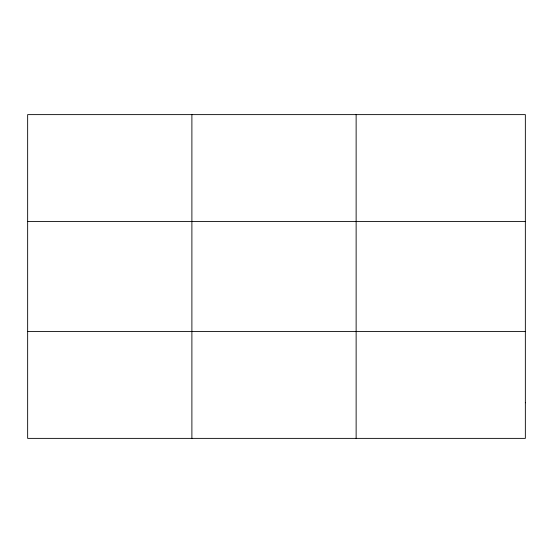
<?xml version="1.0" encoding="UTF-8"?>
<svg xmlns="http://www.w3.org/2000/svg" width="553" height="553" viewBox="0 0 553 553"><rect width="100%" height="100%" fill="white"/><g stroke="black" fill="none" stroke-linecap="round" stroke-linejoin="round"><path stroke-width="0.83" d="M191.891 114.623L191.891 438.377M356.132 114.623L356.132 438.377M27.65 221.463L525.35 221.463M27.65 331.537L525.35 331.537M525.35 402.764L525.35 438.377L27.65 438.377L27.65 114.623L525.35 114.623L525.35 402.764"/></g></svg>
